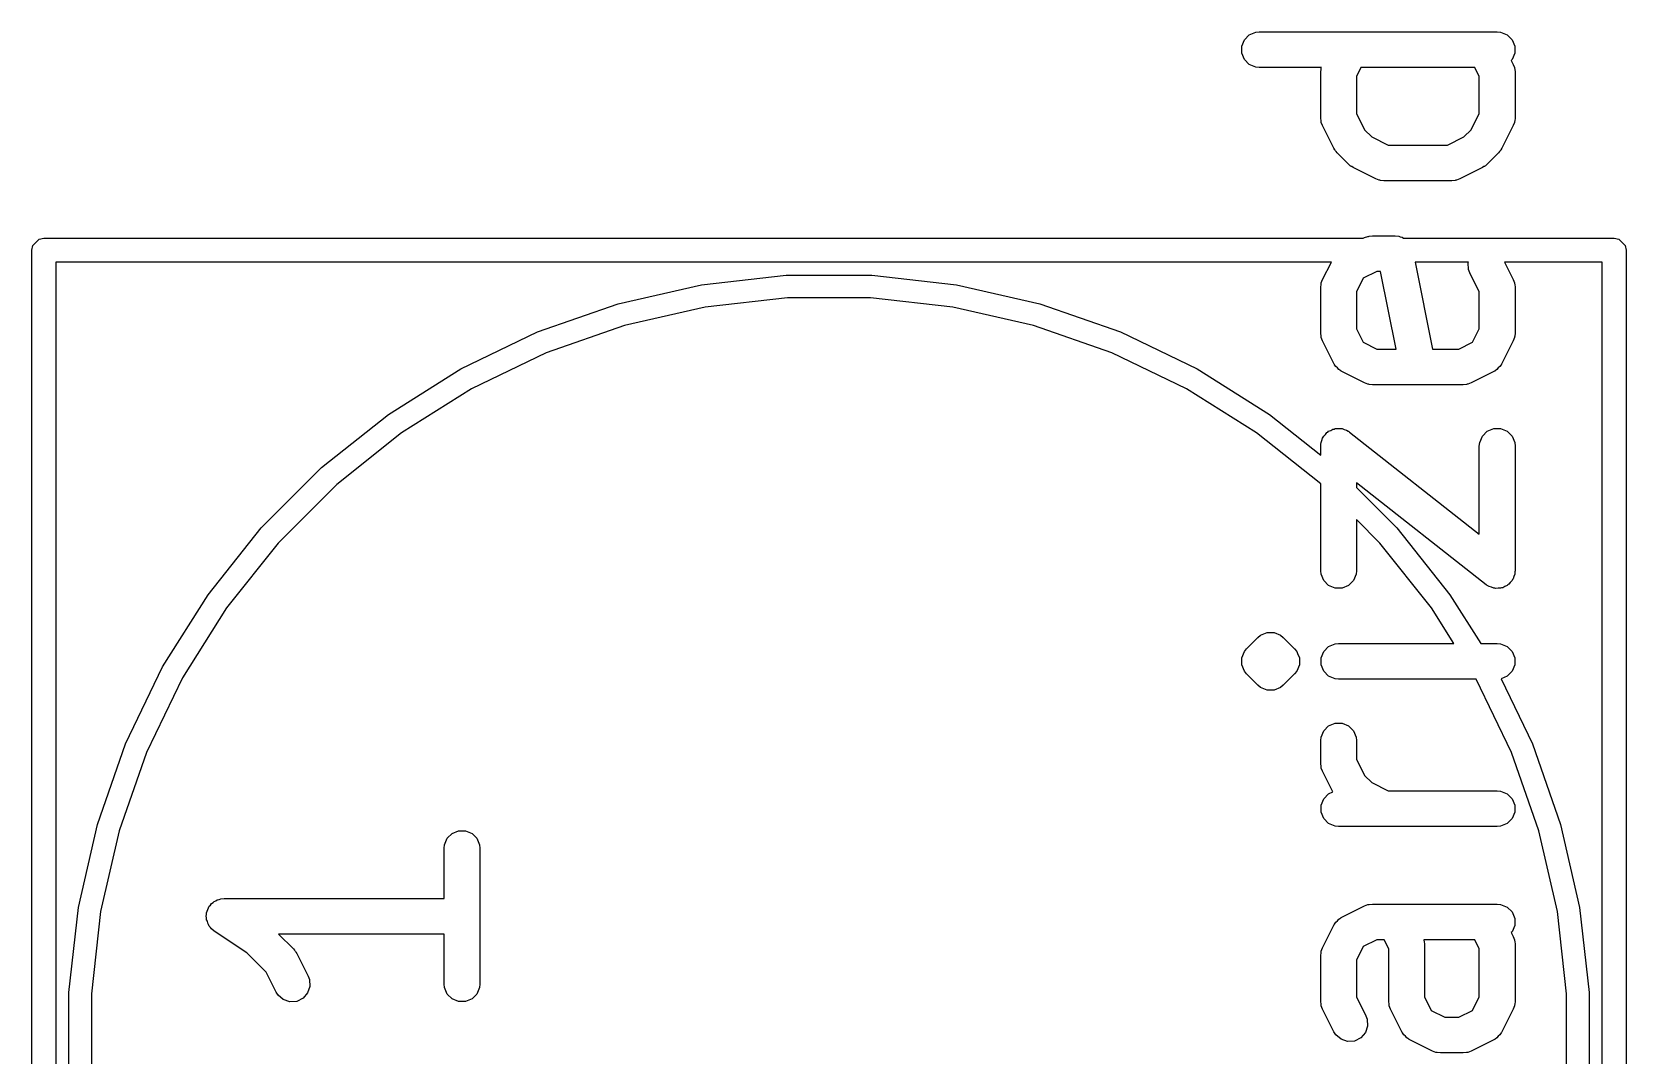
# Model space of a CAD drawing. Header units: millimetres. Extents: x 73 to 176, y -160 to -92.
# Drawn here: x 107 to 113.7, y -115.4 to -111.1 of the extents above; entities that cross this region are included whole.
import ezdxf

# ---------------------------------------------------------------- set-up
doc = ezdxf.new("R2010")
doc.units = ezdxf.units.MM
doc.layers.add('F.Fab', color=9, linetype='CONTINUOUS', true_color=0xafafaf)

msp = doc.modelspace()

# ---------------------------------------------------------------- linework, layer by layer
at = {"layer": 'F.Fab', "linetype": 'CONTINUOUS'}
for p, q in [((112.079936, -111.15651), (112.091135, -111.129474)), ((112.091135, -111.129474), (112.111827, -111.108782)), ((112.111827, -111.108782), (112.138863, -111.097583)), ((112.138863, -111.097583), (112.153495, -111.096142)), ((112.153495, -111.096142), (113.153495, -111.096142)), ((113.153495, -111.096142), (113.168127, -111.097583)), ((113.168127, -111.097583), (113.195163, -111.108782)), ((113.195163, -111.108782), (113.215855, -111.129474)), ((113.215855, -111.129474), (113.227054, -111.15651)), ((112.079936, -111.185774), (112.079936, -111.15651)), ((112.091135, -111.21281), (112.079936, -111.185774)), ((112.111827, -111.233502), (112.091135, -111.21281)), ((113.215855, -111.21281), (113.212326, -111.216338)), ((113.212326, -111.216338), (113.220577, -111.232839)), ((113.227054, -111.185774), (113.215855, -111.21281)), ((113.227054, -111.15651), (113.227054, -111.185774)), ((112.138863, -111.244701), (112.111827, -111.233502)), ((112.153495, -111.246142), (112.138863, -111.244701)), ((112.414655, -111.246142), (112.153495, -111.246142)), ((112.411828, -111.26638), (112.413269, -111.251748)), ((112.411828, -111.456856), (112.411828, -111.26638)), ((112.413269, -111.251748), (112.4143, -111.249258)), ((112.4143, -111.249258), (112.414491, -111.246571)), ((112.414491, -111.246571), (112.414655, -111.246142)), ((112.5808, -111.246142), (112.561828, -111.284085)), ((112.561828, -111.284085), (112.561828, -111.439151)), ((113.059523, -111.246142), (112.5808, -111.246142)), ((113.078495, -111.284085), (113.059523, -111.246142)), ((113.078495, -111.439151), (113.078495, -111.284085)), ((113.220577, -111.232839), (113.225832, -111.24657)), ((113.225832, -111.24657), (113.226023, -111.249259)), ((113.226023, -111.249259), (113.227054, -111.251748)), ((113.227054, -111.251748), (113.228495, -111.26638)), ((113.228495, -111.26638), (113.228495, -111.456856)), ((112.413269, -111.471488), (112.411828, -111.456856)), ((112.4143, -111.473977), (112.413269, -111.471488)), ((112.414491, -111.476665), (112.4143, -111.473977)), ((112.419746, -111.490397), (112.414491, -111.476665)), ((112.561828, -111.439151), (112.596086, -111.507667)), ((113.044237, -111.507666), (113.078495, -111.439151)), ((113.225832, -111.476666), (113.220577, -111.490397)), ((113.226023, -111.473976), (113.225832, -111.476666)), ((113.227054, -111.471488), (113.226023, -111.473976)), ((113.228495, -111.456856), (113.227054, -111.471488)), ((112.467365, -111.585635), (112.419746, -111.490397)), ((112.596086, -111.507667), (112.626493, -111.538074)), ((112.626493, -111.538074), (112.695009, -111.572332)), ((112.945313, -111.572332), (113.013829, -111.538073)), ((113.013829, -111.538073), (113.044237, -111.507666)), ((113.220577, -111.490397), (113.172958, -111.585635)), ((112.471329, -111.591934), (112.467365, -111.585635)), ((112.472087, -111.593762), (112.471329, -111.591934)), ((112.473775, -111.595818), (112.472087, -111.593762)), ((112.475197, -111.598078), (112.473775, -111.595818)), ((112.476695, -111.599377), (112.475197, -111.598078)), ((112.481414, -111.605127), (112.476695, -111.599377)), ((112.529033, -111.652746), (112.481414, -111.605127)), ((112.695009, -111.572332), (112.945313, -111.572332)), ((113.158908, -111.605128), (113.111288, -111.652747)), ((113.163626, -111.599378), (113.158908, -111.605128)), ((113.165126, -111.598078), (113.163626, -111.599378)), ((113.166548, -111.595818), (113.165126, -111.598078)), ((113.168236, -111.593762), (113.166548, -111.595818)), ((113.168993, -111.591934), (113.168236, -111.593762)), ((113.172958, -111.585635), (113.168993, -111.591934)), ((112.534782, -111.657464), (112.529033, -111.652746)), ((112.536082, -111.658963), (112.534782, -111.657464)), ((112.538341, -111.660384), (112.536082, -111.658963)), ((112.540398, -111.662073), (112.538341, -111.660384)), ((112.542225, -111.66283), (112.540398, -111.662073)), ((112.548525, -111.666795), (112.542225, -111.66283)), ((112.643763, -111.714414), (112.548525, -111.666795)), ((113.091797, -111.666795), (112.996559, -111.714414)), ((113.098093, -111.662831), (113.091797, -111.666795)), ((113.099923, -111.662074), (113.098093, -111.662831)), ((113.101981, -111.660384), (113.099923, -111.662074)), ((113.10424, -111.658963), (113.101981, -111.660384)), ((113.105539, -111.657464), (113.10424, -111.658963)), ((113.111288, -111.652747), (113.105539, -111.657464)), ((112.657494, -111.719669), (112.643763, -111.714414)), ((112.660183, -111.71986), (112.657494, -111.719669)), ((112.662672, -111.720891), (112.660183, -111.71986)), ((112.677304, -111.722332), (112.662672, -111.720891)), ((112.963018, -111.722332), (112.677304, -111.722332)), ((112.97765, -111.720891), (112.963018, -111.722332)), ((112.980139, -111.719859), (112.97765, -111.720891)), ((112.982827, -111.719669), (112.980139, -111.719859)), ((112.996559, -111.714414), (112.982827, -111.719669)), ((112.596144, -111.961203), (112.609875, -111.955948)), ((112.609875, -111.955948), (112.612564, -111.955756)), ((112.612564, -111.955756), (112.615053, -111.954726)), ((112.615053, -111.954726), (112.629685, -111.953285)), ((112.629685, -111.953285), (112.724923, -111.953285)), ((112.724923, -111.953285), (112.739555, -111.954726)), ((112.739555, -111.954726), (112.746343, -111.957537)), ((106.9954, -112.014), (106.999206, -111.994866)), ((106.9954, -117.614), (106.9954, -112.014)), ((106.999206, -111.994866), (107.026266, -111.967806)), ((107.026266, -111.967806), (107.0454, -111.964)), ((107.0454, -111.964), (112.59055, -111.964)), ((112.59055, -111.964), (112.596144, -111.961203)), ((112.746343, -111.957537), (112.753552, -111.958964)), ((112.753552, -111.958964), (112.759731, -111.963083)), ((112.759731, -111.963083), (112.761944, -111.964)), ((112.761944, -111.964), (113.6454, -111.964)), ((113.6454, -111.964), (113.664534, -111.967806)), ((113.664534, -111.967806), (113.691594, -111.994866)), ((113.691594, -111.994866), (113.6954, -112.014)), ((113.6954, -112.014), (113.6954, -117.614)), ((112.456546, -112.064), (107.0954, -112.064)), ((107.0954, -112.064), (107.0954, -117.593289)), ((112.419746, -112.137601), (112.456546, -112.064)), ((112.808552, -112.064), (112.881646, -112.429475)), ((113.032306, -112.064), (112.808552, -112.064)), ((113.031465, -112.066523), (113.032306, -112.064)), ((113.033539, -112.095713), (113.031465, -112.066523)), ((113.183777, -112.064), (113.220577, -112.137601)), ((113.5954, -112.064), (113.183777, -112.064)), ((113.5954, -117.593289), (113.5954, -112.064)), ((109.80938, -112.159213), (110.165975, -112.119034)), ((110.165975, -112.119034), (110.524825, -112.119034)), ((110.524825, -112.119034), (110.88142, -112.159213)), ((112.411828, -112.171142), (112.413269, -112.15651)), ((112.413269, -112.15651), (112.4143, -112.15402)), ((112.4143, -112.15402), (112.414491, -112.151333)), ((112.414491, -112.151333), (112.419746, -112.137601)), ((112.590348, -112.131805), (112.561828, -112.188847)), ((112.64739, -112.103285), (112.590348, -112.131805)), ((112.663437, -112.103285), (112.64739, -112.103285)), ((112.728675, -112.429475), (112.663437, -112.103285)), ((113.038794, -112.109445), (113.033539, -112.095713)), ((113.078495, -112.188847), (113.038794, -112.109445)), ((113.220577, -112.137601), (113.225832, -112.151332)), ((113.225832, -112.151332), (113.226023, -112.154021)), ((113.226023, -112.154021), (113.227054, -112.15651)), ((113.227054, -112.15651), (113.228495, -112.171142)), ((109.459526, -112.239065), (109.80938, -112.159213)), ((110.171308, -112.214), (109.825312, -112.252984)), ((110.519492, -112.214), (110.171308, -112.214)), ((110.865488, -112.252984), (110.519492, -112.214)), ((110.88142, -112.159213), (111.231274, -112.239065)), ((112.411828, -112.361618), (112.411828, -112.171142)), ((112.561828, -112.188847), (112.561828, -112.343913)), ((113.078495, -112.343913), (113.078495, -112.188847)), ((113.228495, -112.171142), (113.228495, -112.361618)), ((109.120813, -112.357585), (109.459526, -112.239065)), ((109.825312, -112.252984), (109.485858, -112.330462)), ((111.204942, -112.330462), (110.865488, -112.252984)), ((111.231274, -112.239065), (111.569987, -112.357585)), ((108.7975, -112.513285), (109.120813, -112.357585)), ((109.485858, -112.330462), (109.157212, -112.44546)), ((111.533588, -112.44546), (111.204942, -112.330462)), ((111.569987, -112.357585), (111.8933, -112.513285)), ((112.561828, -112.343913), (112.590348, -112.400954)), ((113.049974, -112.400954), (113.078495, -112.343913)), ((112.413269, -112.37625), (112.411828, -112.361618)), ((112.4143, -112.378739), (112.413269, -112.37625)), ((112.414491, -112.381427), (112.4143, -112.378739)), ((112.419746, -112.395159), (112.414491, -112.381427)), ((112.467365, -112.490397), (112.419746, -112.395159)), ((112.590348, -112.400954), (112.64739, -112.429475)), ((112.992932, -112.429475), (113.049974, -112.400954)), ((113.220577, -112.395159), (113.172958, -112.490397)), ((113.225832, -112.381428), (113.220577, -112.395159)), ((113.226023, -112.378738), (113.225832, -112.381428)), ((113.227054, -112.37625), (113.226023, -112.378738)), ((113.228495, -112.361618), (113.227054, -112.37625)), ((109.157212, -112.44546), (108.843508, -112.596532)), ((111.847292, -112.596532), (111.533588, -112.44546)), ((112.468905, -112.492844), (112.467365, -112.490397)), ((112.46929, -112.493998), (112.468905, -112.492844)), ((112.64739, -112.429475), (112.728675, -112.429475)), ((112.881646, -112.429475), (112.992932, -112.429475)), ((113.171417, -112.492844), (113.171033, -112.493998)), ((113.172958, -112.490397), (113.171417, -112.492844)), ((108.493652, -112.704205), (108.7975, -112.513285)), ((111.8933, -112.513285), (112.197148, -112.704205)), ((112.470535, -112.495434), (112.46929, -112.493998)), ((112.475197, -112.50284), (112.470535, -112.495434)), ((112.482301, -112.509001), (112.475197, -112.50284)), ((112.488463, -112.516106), (112.482301, -112.509001)), ((112.495868, -112.520767), (112.488463, -112.516106)), ((112.497305, -112.522013), (112.495868, -112.520767)), ((112.498458, -112.522397), (112.497305, -112.522013)), ((112.500906, -112.523938), (112.498458, -112.522397)), ((112.596144, -112.571557), (112.500906, -112.523938)), ((113.139417, -112.523938), (113.044178, -112.571557)), ((113.141863, -112.522397), (113.139417, -112.523938)), ((113.143018, -112.522013), (113.141863, -112.522397)), ((113.144455, -112.520766), (113.143018, -112.522013)), ((113.151859, -112.516106), (113.144455, -112.520766)), ((113.158018, -112.509003), (113.151859, -112.516106)), ((113.165126, -112.50284), (113.158018, -112.509003)), ((113.169787, -112.495434), (113.165126, -112.50284)), ((113.171033, -112.493998), (113.169787, -112.495434)), ((108.843508, -112.596532), (108.548692, -112.781777)), ((112.142108, -112.781777), (111.847292, -112.596532)), ((112.609875, -112.576812), (112.596144, -112.571557)), ((112.612564, -112.577003), (112.609875, -112.576812)), ((112.615053, -112.578034), (112.612564, -112.577003)), ((112.629685, -112.579475), (112.615053, -112.578034)), ((112.820239, -112.579475), (112.629685, -112.579475)), ((113.010637, -112.579475), (112.820239, -112.579475)), ((113.025269, -112.578034), (113.010637, -112.579475)), ((113.027758, -112.577002), (113.025269, -112.578034)), ((113.030446, -112.576812), (113.027758, -112.577002)), ((113.044178, -112.571557), (113.030446, -112.576812)), ((108.213091, -112.927945), (108.493652, -112.704205)), ((112.197148, -112.704205), (112.411828, -112.875406)), ((108.548692, -112.781777), (108.276471, -112.998867)), ((112.411828, -112.996872), (112.142108, -112.781777)), ((112.412582, -112.830144), (112.413269, -112.823177)), ((112.413269, -112.823177), (112.417185, -112.813722)), ((112.417185, -112.813722), (112.419947, -112.803868)), ((112.419947, -112.803868), (112.422739, -112.800313)), ((112.422739, -112.800313), (112.424468, -112.796141)), ((112.424468, -112.796141), (112.431702, -112.788906)), ((112.431702, -112.788906), (112.438027, -112.780857)), ((112.438027, -112.780857), (112.441966, -112.778642)), ((112.441966, -112.778642), (112.44516, -112.775449)), ((112.44516, -112.775449), (112.454613, -112.771532)), ((112.454613, -112.771532), (112.463537, -112.766517)), ((112.463537, -112.766517), (112.468022, -112.765978)), ((112.468022, -112.765978), (112.472196, -112.76425)), ((112.472196, -112.76425), (112.482431, -112.76425)), ((112.482431, -112.76425), (112.492591, -112.763031)), ((112.492591, -112.763031), (112.496941, -112.76425)), ((112.496941, -112.76425), (112.50146, -112.76425)), ((112.50146, -112.76425), (112.510914, -112.768166)), ((112.510914, -112.768166), (112.520769, -112.770928)), ((112.520769, -112.770928), (112.526672, -112.774693)), ((112.526672, -112.774693), (112.528496, -112.775449)), ((112.528496, -112.775449), (112.529622, -112.776575)), ((112.529622, -112.776575), (112.533165, -112.778835)), ((112.533165, -112.778835), (113.078495, -113.207307)), ((113.078495, -112.837809), (113.079936, -112.823177)), ((113.079936, -112.823177), (113.091135, -112.796141)), ((113.091135, -112.796141), (113.111827, -112.775449)), ((113.111827, -112.775449), (113.138863, -112.76425)), ((113.138863, -112.76425), (113.168127, -112.76425)), ((113.168127, -112.76425), (113.195163, -112.775449)), ((113.195163, -112.775449), (113.215855, -112.796141)), ((113.215855, -112.796141), (113.227054, -112.823177)), ((113.227054, -112.823177), (113.228495, -112.837809)), ((112.411828, -112.837809), (112.412239, -112.833627)), ((112.411828, -112.875406), (112.411828, -112.837809)), ((112.41205, -112.832046), (112.412582, -112.830144)), ((112.412239, -112.833627), (112.41205, -112.832046)), ((113.078495, -113.207307), (113.078495, -112.837809)), ((113.228495, -112.837809), (113.228495, -113.361618)), ((107.959345, -113.181691), (108.213091, -112.927945)), ((108.276471, -112.998867), (108.030267, -113.245071)), ((112.411828, -113.361618), (112.411828, -112.996872)), ((113.107158, -113.420592), (112.561828, -112.992119)), ((112.561828, -112.992119), (112.561828, -113.012064)), ((112.561828, -113.012064), (112.731455, -113.181691)), ((112.660533, -113.245071), (112.561828, -113.146366)), ((112.561828, -113.146366), (112.561828, -113.361618)), ((107.735605, -113.462252), (107.959345, -113.181691)), ((112.731455, -113.181691), (112.955195, -113.462252)), ((108.030267, -113.245071), (107.813177, -113.517292)), ((112.877623, -113.517292), (112.660533, -113.245071)), ((112.413269, -113.37625), (112.411828, -113.361618)), ((112.561828, -113.361618), (112.560387, -113.37625)), ((113.228495, -113.361618), (113.228083, -113.365799)), ((112.424468, -113.403286), (112.413269, -113.37625)), ((112.44516, -113.423978), (112.424468, -113.403286)), ((112.472196, -113.435177), (112.44516, -113.423978)), ((112.528496, -113.423978), (112.50146, -113.435177)), ((112.549188, -113.403286), (112.528496, -113.423978)), ((112.560387, -113.37625), (112.549188, -113.403286)), ((113.1107, -113.422851), (113.107158, -113.420592)), ((113.111827, -113.423978), (113.1107, -113.422851)), ((113.11365, -113.424733), (113.111827, -113.423978)), ((113.119554, -113.428499), (113.11365, -113.424733)), ((113.129408, -113.43126), (113.119554, -113.428499)), ((113.185709, -113.427894), (113.176786, -113.43291)), ((113.195163, -113.423978), (113.185709, -113.427894)), ((113.198356, -113.420784), (113.195163, -113.423978)), ((113.202296, -113.41857), (113.198356, -113.420784)), ((113.20862, -113.41052), (113.202296, -113.41857)), ((113.215855, -113.403286), (113.20862, -113.41052)), ((113.217583, -113.399113), (113.215855, -113.403286)), ((113.220376, -113.395559), (113.217583, -113.399113)), ((113.223137, -113.385704), (113.220376, -113.395559)), ((113.227054, -113.37625), (113.223137, -113.385704)), ((113.22774, -113.369282), (113.227054, -113.37625)), ((113.228273, -113.367381), (113.22774, -113.369282)), ((113.228083, -113.365799), (113.228273, -113.367381)), ((107.544685, -113.7661), (107.735605, -113.462252)), ((112.50146, -113.435177), (112.472196, -113.435177)), ((112.955195, -113.462252), (113.084205, -113.66757)), ((113.138863, -113.435177), (113.129408, -113.43126)), ((113.143382, -113.435177), (113.138863, -113.435177)), ((113.147732, -113.436396), (113.143382, -113.435177)), ((113.157892, -113.435177), (113.147732, -113.436396)), ((113.168127, -113.435177), (113.157892, -113.435177)), ((113.1723, -113.433448), (113.168127, -113.435177)), ((113.176786, -113.43291), (113.1723, -113.433448)), ((107.813177, -113.517292), (107.627932, -113.812108)), ((112.972049, -113.66757), (112.877623, -113.517292)), ((112.159446, -113.632591), (112.186482, -113.621392)), ((112.186482, -113.621392), (112.215745, -113.621392)), ((112.215745, -113.621392), (112.242782, -113.632591)), ((112.091135, -113.700902), (112.100462, -113.689537)), ((112.100462, -113.689537), (112.148081, -113.641918)), ((112.148081, -113.641918), (112.159446, -113.632591)), ((112.242782, -113.632591), (112.254147, -113.641918)), ((112.254147, -113.641918), (112.301766, -113.689537)), ((112.301766, -113.689537), (112.311093, -113.700902)), ((112.424468, -113.700902), (112.44516, -113.68021)), ((112.44516, -113.68021), (112.472196, -113.669011)), ((112.472196, -113.669011), (112.486828, -113.66757)), ((112.486828, -113.66757), (112.972049, -113.66757)), ((113.084205, -113.66757), (113.153495, -113.66757)), ((113.153495, -113.66757), (113.168127, -113.669011)), ((113.168127, -113.669011), (113.195163, -113.68021)), ((113.195163, -113.68021), (113.215855, -113.700902)), ((112.079936, -113.727939), (112.091135, -113.700902)), ((112.079936, -113.757201), (112.079936, -113.727939)), ((112.091135, -113.784238), (112.079936, -113.757201)), ((112.311093, -113.700902), (112.314689, -113.709583)), ((112.322292, -113.757202), (112.311093, -113.784238)), ((112.314689, -113.709583), (112.322292, -113.727939)), ((112.322292, -113.727939), (112.322292, -113.757202)), ((112.413269, -113.727938), (112.424468, -113.700902)), ((112.413269, -113.757202), (112.413269, -113.727938)), ((112.424468, -113.784238), (112.413269, -113.757202)), ((113.215855, -113.700902), (113.227054, -113.727938)), ((113.227054, -113.757202), (113.215855, -113.784238)), ((113.227054, -113.727938), (113.227054, -113.757202)), ((107.388985, -114.089413), (107.544685, -113.7661)), ((107.627932, -113.812108), (107.47686, -114.125812)), ((112.100462, -113.795603), (112.091135, -113.784238)), ((112.148081, -113.843222), (112.100462, -113.795603)), ((112.301766, -113.795603), (112.254147, -113.843222)), ((112.311093, -113.784238), (112.301766, -113.795603)), ((112.44516, -113.80493), (112.424468, -113.784238)), ((112.472196, -113.816129), (112.44516, -113.80493)), ((112.486828, -113.81757), (112.472196, -113.816129)), ((113.065498, -113.81757), (112.486828, -113.81757)), ((113.21394, -114.125812), (113.065498, -113.81757)), ((113.195163, -113.80493), (113.169861, -113.81541)), ((113.169861, -113.81541), (113.301815, -114.089413)), ((113.215855, -113.784238), (113.195163, -113.80493)), ((112.159446, -113.852549), (112.148081, -113.843222)), ((112.186482, -113.863748), (112.159446, -113.852549)), ((112.186483, -113.863748), (112.186482, -113.863748)), ((112.215745, -113.863748), (112.186483, -113.863748)), ((112.242782, -113.852549), (112.215745, -113.863748)), ((112.254147, -113.843222), (112.242782, -113.852549)), ((112.424468, -114.034236), (112.44516, -114.013544)), ((112.44516, -114.013544), (112.472196, -114.002345)), ((112.472196, -114.002345), (112.50146, -114.002345)), ((112.50146, -114.002345), (112.528496, -114.013544)), ((112.528496, -114.013544), (112.549188, -114.034236)), ((107.270465, -114.428126), (107.388985, -114.089413)), ((112.411828, -114.075904), (112.413269, -114.061272)), ((112.411828, -114.171142), (112.411828, -114.075904)), ((112.413269, -114.061272), (112.424468, -114.034236)), ((112.549188, -114.034236), (112.560387, -114.061272)), ((112.560387, -114.061272), (112.561828, -114.075904)), ((112.561828, -114.075904), (112.561828, -114.153437)), ((113.301815, -114.089413), (113.420335, -114.428126)), ((107.47686, -114.125812), (107.361862, -114.454458)), ((112.561828, -114.153437), (112.596086, -114.221953)), ((113.328938, -114.454458), (113.21394, -114.125812)), ((112.413269, -114.185774), (112.411828, -114.171142)), ((112.4143, -114.188263), (112.413269, -114.185774)), ((112.414491, -114.190951), (112.4143, -114.188263)), ((112.419746, -114.204683), (112.414491, -114.190951)), ((112.46328, -114.291752), (112.419746, -114.204683)), ((112.596086, -114.221953), (112.626493, -114.25236)), ((112.424468, -114.31995), (112.44516, -114.299258)), ((112.44516, -114.299258), (112.46328, -114.291752)), ((112.626493, -114.25236), (112.695009, -114.286618)), ((112.695009, -114.286618), (113.153495, -114.286618)), ((113.153495, -114.286618), (113.168127, -114.288059)), ((113.168127, -114.288059), (113.195163, -114.299258)), ((113.195163, -114.299258), (113.215855, -114.31995)), ((112.413269, -114.346986), (112.424468, -114.31995)), ((112.413269, -114.37625), (112.413269, -114.346986)), ((113.215855, -114.31995), (113.227054, -114.346986)), ((113.227054, -114.346986), (113.227054, -114.37625)), ((107.190613, -114.77798), (107.270465, -114.428126)), ((112.424468, -114.403286), (112.413269, -114.37625)), ((112.44516, -114.423978), (112.424468, -114.403286)), ((112.472196, -114.435177), (112.44516, -114.423978)), ((112.486828, -114.436618), (112.472196, -114.435177)), ((113.168127, -114.435177), (113.153495, -114.436618)), ((113.195163, -114.423978), (113.168127, -114.435177)), ((113.215855, -114.403286), (113.195163, -114.423978)), ((113.227054, -114.37625), (113.215855, -114.403286)), ((113.420335, -114.428126), (113.500187, -114.77798)), ((107.361862, -114.454458), (107.284384, -114.793912)), ((108.729936, -114.513653), (108.741135, -114.486617)), ((108.741135, -114.486617), (108.761827, -114.465925)), ((108.761827, -114.465925), (108.788863, -114.454726)), ((108.788863, -114.454726), (108.818127, -114.454726)), ((108.818127, -114.454726), (108.845163, -114.465925)), ((108.845163, -114.465925), (108.865855, -114.486617)), ((108.865855, -114.486617), (108.877054, -114.513653)), ((113.153495, -114.436618), (112.486828, -114.436618)), ((113.406416, -114.793912), (113.328938, -114.454458)), ((108.728495, -114.528285), (108.729936, -114.513653)), ((108.728495, -114.738999), (108.728495, -114.528285)), ((108.877054, -114.513653), (108.878495, -114.528285)), ((108.878495, -114.528285), (108.878495, -115.099713)), ((107.741135, -114.772331), (107.74633, -114.767135)), ((107.74633, -114.767135), (107.750407, -114.761021)), ((107.750407, -114.761021), (107.756576, -114.756889)), ((107.756576, -114.756889), (107.761827, -114.751639)), ((107.761827, -114.751639), (107.768616, -114.748826)), ((107.768616, -114.748826), (107.774722, -114.744738)), ((107.774722, -114.744738), (107.782002, -114.743281)), ((107.782002, -114.743281), (107.788863, -114.74044)), ((107.788863, -114.74044), (107.803339, -114.739014)), ((107.803339, -114.739014), (107.803416, -114.738999)), ((107.803416, -114.738999), (107.803442, -114.739004)), ((107.803442, -114.739004), (107.803495, -114.738999)), ((107.803495, -114.738999), (108.728495, -114.738999)), ((112.500906, -114.818346), (112.596144, -114.770727)), ((112.596144, -114.770727), (112.609875, -114.765472)), ((112.609875, -114.765472), (112.612564, -114.76528)), ((112.612564, -114.76528), (112.615053, -114.76425)), ((112.615053, -114.76425), (112.629685, -114.762809)), ((112.629685, -114.762809), (113.153495, -114.762809)), ((113.153495, -114.762809), (113.168127, -114.76425)), ((113.168127, -114.76425), (113.195163, -114.775449)), ((107.150434, -115.134575), (107.190613, -114.77798)), ((107.284384, -114.793912), (107.2454, -115.139908)), ((107.728495, -114.814078), (107.729936, -114.806793)), ((107.729936, -114.821282), (107.728495, -114.814078)), ((107.729936, -114.799367), (107.732748, -114.792578)), ((107.729936, -114.806793), (107.729936, -114.799367)), ((107.729936, -114.828631), (107.729936, -114.821282)), ((107.732777, -114.835491), (107.729936, -114.828631)), ((107.732748, -114.792578), (107.734174, -114.78537)), ((107.734234, -114.842772), (107.732777, -114.835491)), ((107.734174, -114.78537), (107.738293, -114.779191)), ((107.738293, -114.779191), (107.741135, -114.772331)), ((112.475197, -114.839444), (112.482301, -114.833282)), ((112.482301, -114.833282), (112.488463, -114.826178)), ((112.488463, -114.826178), (112.495868, -114.821516)), ((112.495868, -114.821516), (112.497305, -114.820271)), ((112.497305, -114.820271), (112.498458, -114.819886)), ((112.498458, -114.819886), (112.500906, -114.818346)), ((113.195163, -114.775449), (113.215855, -114.796141)), ((113.215855, -114.796141), (113.227054, -114.823177)), ((113.227054, -114.823177), (113.227054, -114.852441)), ((113.4454, -115.139908), (113.406416, -114.793912)), ((113.500187, -114.77798), (113.540366, -115.134575)), ((107.738322, -114.848877), (107.734234, -114.842772)), ((107.741135, -114.855667), (107.738322, -114.848877)), ((107.746385, -114.860917), (107.741135, -114.855667)), ((107.750517, -114.867087), (107.746385, -114.860917)), ((107.761775, -114.876307), (107.750517, -114.867087)), ((107.761827, -114.876359), (107.761775, -114.876307)), ((107.761849, -114.876368), (107.761827, -114.876359)), ((107.761892, -114.876403), (107.761849, -114.876368)), ((107.89857, -114.967521), (107.761892, -114.876403)), ((108.728495, -114.888999), (108.03218, -114.888999)), ((108.03218, -114.888999), (108.094623, -114.951442)), ((108.728495, -115.099713), (108.728495, -114.888999)), ((112.419746, -114.947125), (112.467365, -114.851887)), ((112.467365, -114.851887), (112.468905, -114.849439)), ((112.468905, -114.849439), (112.46929, -114.848286)), ((112.46929, -114.848286), (112.470535, -114.846849)), ((112.470535, -114.846849), (112.475197, -114.839444)), ((113.215855, -114.879477), (113.212326, -114.883005)), ((113.212326, -114.883005), (113.220577, -114.899506)), ((113.227054, -114.852441), (113.215855, -114.879477)), ((113.220577, -114.899506), (113.225832, -114.913237)), ((107.979951, -115.048902), (107.89857, -114.967521)), ((108.094623, -114.951442), (108.099343, -114.957192)), ((108.099343, -114.957192), (108.10084, -114.958491)), ((108.10084, -114.958491), (108.102259, -114.960745)), ((108.102259, -114.960745), (108.103951, -114.962807)), ((108.103951, -114.962807), (108.104709, -114.964639)), ((108.104709, -114.964639), (108.108672, -114.970934)), ((108.108672, -114.970934), (108.156291, -115.066172)), ((112.411828, -114.980666), (112.413269, -114.966034)), ((112.413269, -114.966034), (112.4143, -114.963544)), ((112.4143, -114.963544), (112.414491, -114.960857)), ((112.414491, -114.960857), (112.419746, -114.947125)), ((112.590348, -114.941329), (112.561828, -114.998371)), ((112.64739, -114.912809), (112.590348, -114.941329)), ((112.67857, -114.912809), (112.64739, -114.912809)), ((112.697542, -114.950752), (112.67857, -114.912809)), ((112.697542, -115.171142), (112.697542, -114.950752)), ((113.059523, -114.912809), (112.844715, -114.912809)), ((112.844715, -114.912809), (112.844879, -114.913237)), ((112.844879, -114.913237), (112.84507, -114.915926)), ((112.84507, -114.915926), (112.846101, -114.918415)), ((112.846101, -114.918415), (112.847542, -114.933047)), ((112.847542, -114.933047), (112.847542, -115.153437)), ((113.078495, -114.950752), (113.059523, -114.912809)), ((113.078495, -115.153437), (113.078495, -114.950752)), ((113.225832, -114.913237), (113.226023, -114.915926)), ((113.226023, -114.915926), (113.227054, -114.918415)), ((113.227054, -114.918415), (113.228495, -114.933047)), ((113.228495, -114.933047), (113.228495, -115.171142)), ((112.411828, -115.171142), (112.411828, -114.980666)), ((112.561828, -114.998371), (112.561828, -115.153437)), ((108.022127, -115.133254), (107.979951, -115.048902)), ((108.156291, -115.066172), (108.161546, -115.079903)), ((108.161546, -115.079903), (108.16362, -115.109093)), ((108.729936, -115.114345), (108.728495, -115.099713)), ((108.878495, -115.099713), (108.877054, -115.114345)), ((107.150434, -115.139908), (107.150434, -115.134575)), ((107.150434, -115.493425), (107.150434, -115.139908)), ((107.2454, -115.139908), (107.2454, -115.488092)), ((108.029959, -115.145697), (108.022127, -115.133254)), ((108.052067, -115.16487), (108.029959, -115.145697)), ((108.079828, -115.174124), (108.052067, -115.16487)), ((108.109018, -115.17205), (108.079828, -115.174124)), ((108.135193, -115.158962), (108.109018, -115.17205)), ((108.154366, -115.136855), (108.135193, -115.158962)), ((108.16362, -115.109093), (108.154366, -115.136855)), ((108.741135, -115.141381), (108.729936, -115.114345)), ((108.761827, -115.162073), (108.741135, -115.141381)), ((108.788863, -115.173272), (108.761827, -115.162073)), ((108.845163, -115.162073), (108.818127, -115.173272)), ((108.865855, -115.141381), (108.845163, -115.162073)), ((108.877054, -115.114345), (108.865855, -115.141381)), ((112.413269, -115.185774), (112.411828, -115.171142)), ((112.561828, -115.153437), (112.601529, -115.232839)), ((112.698983, -115.185774), (112.697542, -115.171142)), ((112.847542, -115.153437), (112.876062, -115.210478)), ((113.049974, -115.210478), (113.078495, -115.153437)), ((113.228495, -115.171142), (113.227054, -115.185774)), ((113.4454, -115.488092), (113.4454, -115.139908)), ((113.540366, -115.134575), (113.540366, -115.493425)), ((108.818127, -115.173272), (108.788863, -115.173272)), ((112.4143, -115.188263), (112.413269, -115.185774)), ((112.414491, -115.190951), (112.4143, -115.188263)), ((112.419746, -115.204683), (112.414491, -115.190951)), ((112.467365, -115.299921), (112.419746, -115.204683)), ((112.601529, -115.232839), (112.606784, -115.24657)), ((112.700014, -115.188263), (112.698983, -115.185774)), ((112.700205, -115.190951), (112.700014, -115.188263)), ((112.70546, -115.204683), (112.700205, -115.190951)), ((112.753079, -115.299921), (112.70546, -115.204683)), ((112.876062, -115.210478), (112.933104, -115.238999)), ((112.933104, -115.238999), (112.992932, -115.238999)), ((112.992932, -115.238999), (113.049974, -115.210478)), ((113.220577, -115.204683), (113.172958, -115.299921)), ((113.225832, -115.190952), (113.220577, -115.204683)), ((113.226023, -115.188262), (113.225832, -115.190952)), ((113.227054, -115.185774), (113.226023, -115.188262)), ((112.475197, -115.312364), (112.467365, -115.299921)), ((112.599604, -115.303522), (112.580431, -115.325629)), ((112.608858, -115.27576), (112.599604, -115.303522)), ((112.606784, -115.24657), (112.608858, -115.27576)), ((112.754619, -115.302368), (112.753079, -115.299921)), ((112.755004, -115.303522), (112.754619, -115.302368)), ((112.756249, -115.304958), (112.755004, -115.303522)), ((112.760911, -115.312364), (112.756249, -115.304958)), ((113.169787, -115.304958), (113.165126, -115.312364)), ((113.171033, -115.303522), (113.169787, -115.304958)), ((113.171417, -115.302368), (113.171033, -115.303522)), ((113.172958, -115.299921), (113.171417, -115.302368)), ((112.497305, -115.331537), (112.475197, -115.312364)), ((112.525066, -115.340791), (112.497305, -115.331537)), ((112.554256, -115.338717), (112.525066, -115.340791)), ((112.580431, -115.325629), (112.554256, -115.338717)), ((112.768015, -115.318525), (112.760911, -115.312364)), ((112.774177, -115.32563), (112.768015, -115.318525)), ((112.781582, -115.330291), (112.774177, -115.32563)), ((112.783019, -115.331537), (112.781582, -115.330291)), ((112.784172, -115.331921), (112.783019, -115.331537)), ((112.78662, -115.333462), (112.784172, -115.331921)), ((112.881858, -115.381081), (112.78662, -115.333462)), ((113.139417, -115.333462), (113.044178, -115.381081)), ((113.141863, -115.331921), (113.139417, -115.333462)), ((113.143018, -115.331537), (113.141863, -115.331921)), ((113.144455, -115.33029), (113.143018, -115.331537)), ((113.151859, -115.32563), (113.144455, -115.33029)), ((113.158018, -115.318527), (113.151859, -115.32563)), ((113.165126, -115.312364), (113.158018, -115.318527)), ((112.895589, -115.386336), (112.881858, -115.381081)), ((112.898278, -115.386527), (112.895589, -115.386336)), ((112.900767, -115.387558), (112.898278, -115.386527)), ((112.915399, -115.388999), (112.900767, -115.387558)), ((113.010637, -115.388999), (112.915399, -115.388999)), ((113.025269, -115.387558), (113.010637, -115.388999)), ((113.027758, -115.386526), (113.025269, -115.387558)), ((113.030446, -115.386336), (113.027758, -115.386526)), ((113.044178, -115.381081), (113.030446, -115.386336))]:
    msp.add_line(p, q, dxfattribs=at)

doc.saveas('drawing.dxf')
